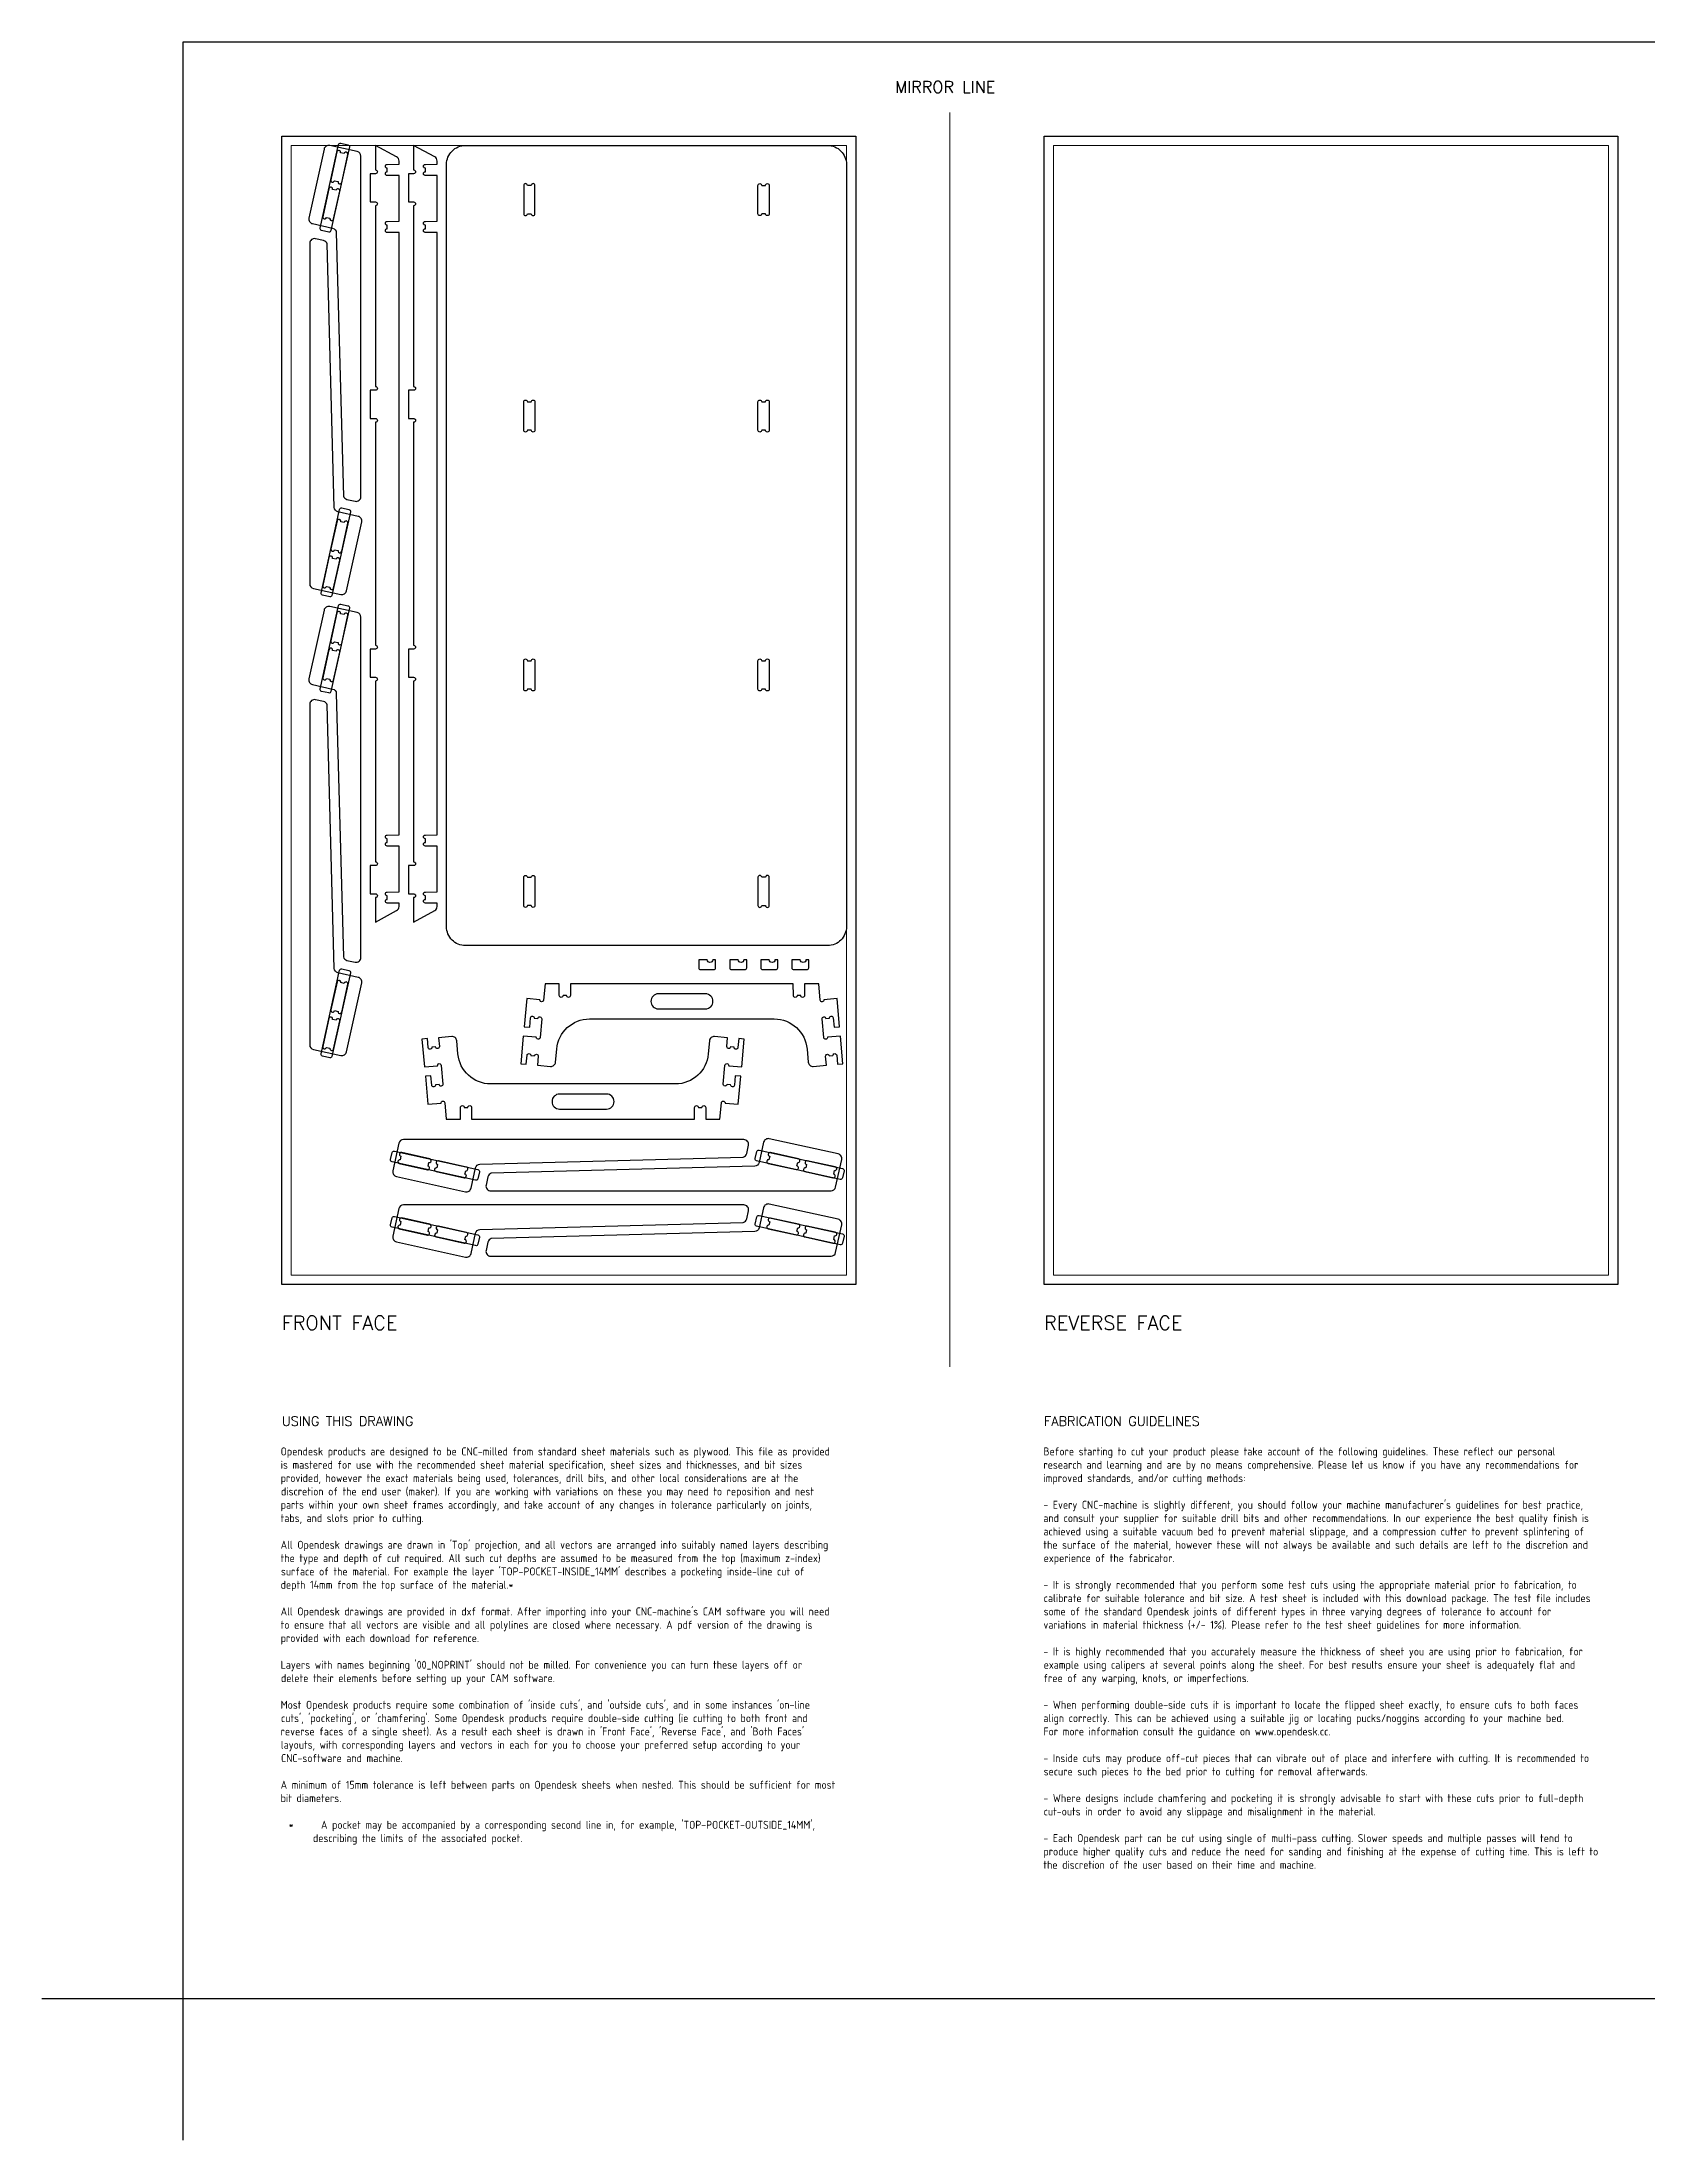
# Model space of a CAD drawing. Header units: millimetres. Extents: x -300 to 5880, y -300 to 4158.
# Drawn here: x -300 to 3112, y -300 to 4158 of the extents above; entities that cross this region are included whole.
import ezdxf
from ezdxf.enums import TextEntityAlignment as Align

# ---------------------------------------------------------------- set-up
doc = ezdxf.new("R2010")
doc.units = ezdxf.units.MM
doc.layers.add('00-NOPRINT_TEXT', color=7, linetype='Continuous', lineweight=25)
doc.layers.add('00_NOPRINT_TOLERANCE', color=7, linetype='Continuous', lineweight=5)
for name, color, linetype, lineweight, true_color in [('BOARD_$TH-NOMINAL', 3, 'Continuous', 30, 0x00ff00), ('TOP-CUT-INSIDE_24.000MM', 5, 'Continuous', 25, 0x0300ff), ('TOP-CUT-OUTSIDE_24.000MM', 140, 'Continuous', 25, 0x00a2ff), ('TOP-POCKET-INSIDE_11.700MM', 120, 'Continuous', 25, 0x00ffab), ('TOP-POCKET-INSIDE_12.000MM', 140, 'Continuous', 25, 0x00b1ff)]:
    doc.layers.add(name, color=color, linetype=linetype, lineweight=lineweight, true_color=true_color)
doc.layers.add('TOP-CHAMFER-ONLINE_14MM', color=66, linetype='Continuous', true_color=0x518017)
doc.styles.add('OD-ISOCP-17_240', font='isocp.shx')
doc.styles.add('OD-ISOCP-17_241', font='isocp.shx')
doc.styles.add('OD-ISOCP-17_242', font='isocp.shx')
doc.styles.add('OD-ISOCP-17_243', font='isocp.shx')
doc.styles.add('OD-ISOCP-17_244', font='isocp.shx')
doc.styles.add('OD-ISOCP-17_245', font='isocp.shx')
doc.styles.add('OD-ISOCP-17_246', font='isocp.shx')
doc.styles.add('OD-ISOCP-17_247', font='isocp.shx')
doc.styles.add('OD-ISOCP-17_248', font='isocp.shx')
doc.styles.add('OD-ISOCP-17_249', font='isocp.shx')
doc.styles.add('OD-ISOCP-17_250', font='isocp.shx')
doc.styles.add('OD-ISOCP-17_251', font='isocp.shx')
doc.styles.add('OD-ISOCP-17_252', font='isocp.shx')
doc.styles.add('OD-ISOCP-17_253', font='isocp.shx')
doc.styles.add('OD-ISOCP-17_254', font='isocp.shx')
doc.styles.add('OD-ISOCP-17_255', font='isocp.shx')
doc.styles.add('OD-ISOCP-17_256', font='isocp.shx')
doc.styles.add('OD-ISOCP-17_257', font='isocp.shx')
doc.styles.add('OD-ISOCP-17_258', font='isocp.shx')
doc.styles.add('OD-ISOCP-17_259', font='isocp.shx')
doc.styles.add('OD-ISOCP-17_260', font='isocp.shx')
doc.styles.add('OD-ISOCP-17_261', font='isocp.shx')
doc.styles.add('OD-ISOCP-17_262', font='isocp.shx')
doc.styles.add('OD-ISOCP-17_263', font='isocp.shx')
doc.styles.add('OD-ISOCP-17_264', font='isocp.shx')
doc.styles.add('OD-ISOCP-17_265', font='isocp.shx')
doc.styles.add('OD-ISOCP-17_266', font='isocp.shx')
doc.styles.add('OD-ISOCP-17_267', font='isocp.shx')
doc.styles.add('OD-ISOCP-17_268', font='isocp.shx')
doc.styles.add('OD-ISOCP-17_269', font='isocp.shx')
doc.styles.add('OD-ISOCP-17_270', font='isocp.shx')
doc.styles.add('OD-ISOCP-17_271', font='isocp.shx')
doc.styles.add('OD-ISOCP-17_272', font='isocp.shx')
doc.styles.add('OD-ISOCP-17_273', font='isocp.shx')
doc.styles.add('OD-ISOCP-17_274', font='isocp.shx')
doc.styles.add('OD-ISOCP-17_275', font='isocp.shx')
doc.styles.add('OD-ISOCP-17_276', font='isocp.shx')
doc.styles.add('OD-ISOCP-17_277', font='isocp.shx')
doc.styles.add('OD-ISOCP-17_278', font='isocp.shx')
doc.styles.add('OD-ISOCP-17_279', font='isocp.shx')
doc.styles.add('OD-ISOCP-17_280', font='isocp.shx')
doc.styles.add('OD-ISOCP-17_281', font='isocp.shx')
doc.styles.add('OD-ISOCP-17_282', font='isocp.shx')
doc.styles.add('OD-ISOCP-17_283', font='isocp.shx')
doc.styles.add('OD-ISOCP-17_284', font='isocp.shx')
doc.styles.add('OD-ISOCP-17_285', font='isocp.shx')
doc.styles.add('OD-ISOCP-17_286', font='isocp.shx')
doc.styles.add('OD-ISOCP-17_287', font='isocp.shx')
doc.styles.add('OD-ISOCP-17_288', font='isocp.shx')
doc.styles.add('OD-SIMPLEX-20_87', font='simplex.shx')
doc.styles.add('OD-SIMPLEX-20_88', font='simplex.shx')
doc.styles.add('OD-SIMPLEX-25_89', font='simplex.shx')
doc.styles.add('OD-SIMPLEX-30_88', font='simplex.shx')
doc.styles.add('OD-SIMPLEX-30_89', font='simplex.shx')

# ---------------------------------------------------------------- blocks, each defined once
blk = doc.blocks.new('Borders Opendesk_7')
at = {"layer": '00-NOPRINT_TEXT'}
for p, q in [((0, 4158), (5880, 4158)), ((0, 0), (0, 4158)), ((0, 0), (-300, 0)), ((0, -300), (0, 0)), ((5880, 0), (0, 0))]:
    blk.add_line(p, q, dxfattribs=at)
at = {"layer": '00_NOPRINT_TOLERANCE', "ltscale": 0.379043}
blk.add_line((1630, 1343.2), (1630, 4008), dxfattribs=at)
at = {"layer": '00_NOPRINT_TOLERANCE', "ltscale": 0.379202}
for p, q in [((210, 3958), (1430, 3958)), ((210, 1518), (210, 3958)), ((1430, 3958), (1430, 1518)), ((1830, 3958), (3050, 3958)), ((1830, 1518), (1830, 3958)), ((3050, 3958), (3050, 1518)), ((1430, 1518), (210, 1518)), ((3050, 1518), (1830, 1518))]:
    blk.add_line(p, q, dxfattribs=at)
at = {"layer": '00_NOPRINT_TOLERANCE', "ltscale": 0.380876}
for p, q in [((230, 3938), (1410, 3938)), ((1850, 3938), (3030, 3938)), ((1410, 1538), (230, 1538)), ((3030, 1538), (1850, 1538))]:
    blk.add_line(p, q, dxfattribs=at)
at = {"layer": '00_NOPRINT_TOLERANCE', "ltscale": 0.380023}
for p, q in [((230, 1538), (230, 3938)), ((1410, 3938), (1410, 1538)), ((1850, 1538), (1850, 3938)), ((3030, 3938), (3030, 1538))]:
    blk.add_line(p, q, dxfattribs=at)
at = {"layer": 'BOARD_$TH-NOMINAL'}
for p, q in [((210, 3958), (1430, 3958)), ((210, 1518), (210, 3958)), ((1430, 3958), (1430, 1518)), ((1830, 3958), (3050, 3958)), ((1830, 1518), (1830, 3958)), ((3050, 3958), (3050, 1518)), ((1430, 1518), (210, 1518)), ((3050, 1518), (1830, 1518))]:
    blk.add_line(p, q, dxfattribs=at)
at = {"layer": '00-NOPRINT_TEXT', "style": 'OD-SIMPLEX-25_89'}
blk.add_text('MIRROR LINE', height=25, dxfattribs=at).set_placement((1513.3, 4049.9))
at = {"layer": '00-NOPRINT_TEXT', "color": 7}
for s, height, style, p in [('FRONT FACE', 30, 'OD-SIMPLEX-30_89', (210, 1451.3)), ('REVERSE FACE', 30, 'OD-SIMPLEX-30_88', (1830, 1451.3)), ('USING THIS DRAWING', 20, 'OD-SIMPLEX-20_88', (210, 1237.4)), ('FABRICATION GUIDELINES', 20, 'OD-SIMPLEX-20_87', (1830, 1237.4))]:
    blk.add_text(s, height=height, dxfattribs=dict(at, style=style)).set_placement(p, align=Align.TOP_LEFT)
for s, style, p in [('Opendesk products are designed to be CNC-milled from standard sheet materials such as plywood. This file as provided', 'OD-ISOCP-17_265', (207.4, 1154.7)), ('Before starting to cut your product please take account of the following guidelines. These reflect our personal', 'OD-ISOCP-17_240', (1828.7, 1154.7)), ('is mastered for use with the recommended sheet material specification, sheet sizes and thicknesses, and bit sizes', 'OD-ISOCP-17_266', (207.4, 1126.3)), ('provided, however the exact materials being used, tolerances, drill bits, and other local considerations are at the', 'OD-ISOCP-17_267', (207.4, 1098)), ('research and learning and are by no means comprehensive. Please let us know if you have any recommendations for', 'OD-ISOCP-17_241', (1828.7, 1126.3)), ('improved standards, and/or cutting methods:', 'OD-ISOCP-17_242', (1828.7, 1098)), ('discretion of the end user (maker). If you are working with variations on these you may need to reposition and nest', 'OD-ISOCP-17_268', (208.1, 1069.7)), ('tabs, and slots prior to cutting.', 'OD-ISOCP-17_270', (207.4, 1013)), ('parts within your own sheet frames accordingly, and take account of any changes in tolerance particularly on joints,', 'OD-ISOCP-17_269', (207.4, 1041.3)), ("- Every CNC-machine is slightly different, you should follow your machine manufacturer's guidelines for best practice,", 'OD-ISOCP-17_243', (1828.7, 1041.3)), ('and consult your supplier for suitable drill bits and other recommendations. In our experience the best quality finish is', 'OD-ISOCP-17_244', (1828.7, 1013)), ('achieved using a suitable vacuum bed to prevent material slippage, and a compression cutter to prevent splintering of', 'OD-ISOCP-17_245', (1828.7, 984.7)), ('the type and depth of cut required. All such cut depths are assumed to be measured from the top (maximum z-index)', 'OD-ISOCP-17_272', (207.4, 928)), ("All Opendesk drawings are drawn in 'Top' projection, and all vectors are arranged into suitably named layers describing", 'OD-ISOCP-17_271', (207.4, 956.3)), ('the surface of the material, however these will not always be available and such details are left to the discretion and', 'OD-ISOCP-17_246', (1828.7, 956.3)), ('experience of the fabricator.', 'OD-ISOCP-17_247', (1829.2, 928)), ("surface of the material. For example the layer 'TOP-POCKET-INSIDE_14MM' describes a pocketing inside-line cut of", 'OD-ISOCP-17_273', (208, 899.7)), ('depth 14mm from the top surface of the material.*', 'OD-ISOCP-17_274', (207.4, 871.3)), ('- It is strongly recommended that you perform some test cuts using the appropriate material prior to fabrication, to', 'OD-ISOCP-17_248', (1828.7, 871.3)), ('calibrate for suitable tolerance and bit size. A test sheet is included with this download package. The test file includes', 'OD-ISOCP-17_249', (1829.3, 843)), ('to ensure that all vectors are visible and all polylines are closed where necessary. A pdf version of the drawing is', 'OD-ISOCP-17_276', (207.4, 786.3)), ("All Opendesk drawings are provided in dxf format. After importing into your CNC-machine's CAM software you will need", 'OD-ISOCP-17_275', (207.4, 814.7)), ('variations in material thickness (+/- 1%). Please refer to the test sheet guidelines for more information.', 'OD-ISOCP-17_251', (1828.7, 786.3)), ('some of the standard Opendesk joints of different types in three varying degrees of tolerance to account for', 'OD-ISOCP-17_250', (1829.2, 814.7)), ('provided with each download for reference.', 'OD-ISOCP-17_277', (207.4, 758)), ("Layers with names beginning '00_NOPRINT' should not be milled. For convenience you can turn these layers off or", 'OD-ISOCP-17_278', (207.4, 701.3)), ('- It is highly recommended that you accurately measure the thickness of sheet you are using prior to fabrication, for', 'OD-ISOCP-17_252', (1828.7, 729.7)), ('example using calipers at several points along the sheet. For best results ensure your sheet is adequately flat and', 'OD-ISOCP-17_253', (1829.2, 701.3)), ('delete their elements before setting up your CAM software.', 'OD-ISOCP-17_279', (208.1, 673)), ('free of any warping, knots, or imperfections.', 'OD-ISOCP-17_254', (1828.7, 673)), ("Most Opendesk products require some combination of 'inside cuts', and 'outside cuts', and in some instances 'on-line", 'OD-ISOCP-17_280', (207.4, 616.3)), ('- When performing double-side cuts it is important to locate the flipped sheet exactly, to ensure cuts to both faces', 'OD-ISOCP-17_255', (1828.7, 616.3)), ("reverse faces of a single sheet). As a result each sheet is drawn in 'Front Face', 'Reverse Face', and 'Both Faces'", 'OD-ISOCP-17_282', (207.4, 559.7)), ("cuts', 'pocketing', or 'chamfering'. Some Opendesk products require double-side cutting (ie cutting to both front and", 'OD-ISOCP-17_281', (208.1, 588)), ('align correctly. This can be achieved using a suitable jig or locating pucks/noggins according to your machine bed.', 'OD-ISOCP-17_256', (1828.7, 588)), ('layouts, with corresponding layers and vectors in each for you to choose your preferred setup according to your', 'OD-ISOCP-17_283', (207.8, 531.3)), ('For more information consult the guidance on www.opendesk.cc.', 'OD-ISOCP-17_257', (1828.7, 559.7)), ('CNC-software and machine.', 'OD-ISOCP-17_284', (208.2, 503)), ('- Inside cuts may produce off-cut pieces that can vibrate out of place and interfere with cutting. It is recommended to', 'OD-ISOCP-17_258', (1828.7, 503)), ('secure such pieces to the bed prior to cutting for removal afterwards.', 'OD-ISOCP-17_259', (1829.2, 474.7)), ('A minimum of 15mm tolerance is left between parts on Opendesk sheets when nested. This should be sufficient for most', 'OD-ISOCP-17_285', (207.4, 446.3)), ('bit diameters.', 'OD-ISOCP-17_286', (207.4, 418)), ('- Where designs include chamfering and pocketing it is strongly advisable to start with these cuts prior to full-depth', 'OD-ISOCP-17_260', (1828.7, 418)), ('cut-outs in order to avoid any slippage and misalignment in the material.', 'OD-ISOCP-17_261', (1829.3, 389.7)), ("*      A pocket may be accompanied by a corresponding second line in, for example, 'TOP-POCKET-OUTSIDE_14MM',", 'OD-ISOCP-17_287', (224.4, 361.3)), ('describing the limits of the associated pocket.', 'OD-ISOCP-17_288', (276.1, 333)), ('- Each Opendesk part can be cut using single of multi-pass cutting. Slower speeds and multiple passes will tend to', 'OD-ISOCP-17_262', (1828.7, 333)), ('produce higher quality cuts and reduce the need for sanding and finishing at the expense of cutting time. This is left to', 'OD-ISOCP-17_263', (1828.7, 304.7)), ('the discretion of the user based on their time and machine.', 'OD-ISOCP-17_264', (1828.7, 276.3))]:
    blk.add_text(s, height=17, dxfattribs=dict(at, style=style)).set_placement(p)

msp = doc.modelspace()

# ---------------------------------------------------------------- linework, layer by layer
at = {"layer": 'TOP-CHAMFER-ONLINE_14MM'}
msp.add_lwpolyline([(600, 3938), (1370, 3938, -0.414214), (1410, 3898), (1410, 2278, -0.414214), (1370, 2238), (600, 2238, -0.414214), (560, 2278), (560, 3898, -0.414214)], format="xyb", close=True, dxfattribs=at)
at = {"layer": 'TOP-CUT-INSIDE_24.000MM'}
for points in [[(334.9, 3922.6, 1), (327.1, 3924.3), (313.9, 3864.8, 1), (321.7, 3863), (329.4, 3861.4, 1), (337.2, 3859.6), (350.3, 3919.2, 1), (342.5, 3920.9)], [(309.9, 3062.3), (296.8, 3002.8, 1), (304.6, 3001.1), (312.2, 2999.4, 1), (320, 2997.6), (333.2, 3057.2, 1), (325.4, 3058.9), (317.8, 3060.6, 1)], [(337.2, 2880.2), (350.3, 2939.8, 1), (342.5, 2941.5), (334.9, 2943.2, 1), (327.1, 2944.9), (313.9, 2885.3, 1), (321.7, 2883.6), (329.4, 2881.9, 1)], [(1010.3, 2135.5, 1), (1010.3, 2103.5), (1110.3, 2103.5, 1), (1110.3, 2135.5)], [(325.4, 2079.5), (317.8, 2081.2, 1), (309.9, 2082.9), (296.8, 2023.3, 1), (304.6, 2021.6), (312.2, 2019.9, 1), (320, 2018.2), (333.2, 2077.8, 1)], [(900.2, 1922.5), (800.2, 1922.5, 1), (800.2, 1890.5), (900.2, 1890.5, 1)], [(459.6, 1774.9), (519.2, 1761.7, 1), (520.9, 1769.5), (522.6, 1777.1, 1), (524.3, 1784.9), (464.8, 1798.1, 1), (463.1, 1790.3), (461.4, 1782.7, 1)], [(1386.3, 1767.8), (1326.8, 1780.9, 1), (1325, 1773.1), (1323.4, 1765.5, 1), (1321.6, 1757.7), (1381.2, 1744.6, 1), (1382.9, 1752.4), (1384.6, 1760, 1)], [(459.6, 1636), (519.2, 1622.8, 1), (520.9, 1630.6), (522.6, 1638.2, 1), (524.3, 1646.1), (464.8, 1659.2, 1), (463.1, 1651.4), (461.4, 1643.8, 1)], [(1386.3, 1628.9), (1326.8, 1642.1, 1), (1325, 1634.3), (1323.4, 1626.6, 1), (1321.6, 1618.8), (1381.2, 1605.7, 1), (1382.9, 1613.5), (1384.6, 1621.1, 1)]]:
    msp.add_lwpolyline(points, format="xyb", close=True, dxfattribs=at)
for points in [[(325.1, 3842.9), (317.8, 3844.4, 1), (310, 3846.2), (296.9, 3786.6, 1), (304.7, 3784.9), (311.9, 3783.3, 1), (319.7, 3781.6), (332.9, 3841.1, 1), (325.1, 3842.9)], [(322, 3079.1), (329.3, 3077.5, 1), (337.1, 3075.8), (350.2, 3135.4, 1), (342.4, 3137.1), (335.2, 3138.7, 1), (327.4, 3140.4), (314.2, 3080.9, 1), (322, 3079.1)], [(319.7, 2802.1), (332.9, 2861.7, 1), (325.1, 2863.4), (317.8, 2865, 1), (310, 2866.7), (296.9, 2807.2, 1), (304.7, 2805.4), (311.9, 2803.8, 1), (319.7, 2802.1)], [(337.1, 2096.4), (350.2, 2155.9, 1), (342.4, 2157.6), (335.2, 2159.2, 1), (327.4, 2161), (314.2, 2101.4, 1), (322, 2099.7), (329.3, 2098.1, 1), (337.1, 2096.4)], [(1308.2, 1784.9), (1248.6, 1798, 1), (1246.9, 1790.2), (1245.3, 1783, 1), (1243.6, 1775.2), (1303.1, 1762, 1), (1304.9, 1769.8), (1306.4, 1777, 1), (1308.2, 1784.9)], [(537.8, 1757.8), (597.4, 1744.7, 1), (599.1, 1752.5), (600.7, 1759.7, 1), (602.4, 1767.5), (542.9, 1780.7, 1), (541.1, 1772.8), (539.5, 1765.6, 1), (537.8, 1757.8)], [(1308.2, 1646), (1248.6, 1659.1, 1), (1246.9, 1651.3), (1245.3, 1644.1, 1), (1243.6, 1636.3), (1303.1, 1623.1, 1), (1304.9, 1630.9), (1306.4, 1638.2, 1), (1308.2, 1646)], [(541.1, 1634), (539.5, 1626.7, 1), (537.8, 1618.9), (597.4, 1605.8, 1), (599.1, 1613.6), (600.7, 1620.8, 1), (602.4, 1628.6), (542.9, 1641.8, 1), (541.1, 1634)]]:
    msp.add_lwpolyline(points, format="xyb", dxfattribs=at)
at = {"layer": 'TOP-CUT-OUTSIDE_24.000MM'}
for points in [[(370.2, 3925.1), (311.6, 3938, 0.414214), (299.6, 3930.4), (267.3, 3783.9, 0.414214), (274.9, 3772), (317.9, 3762.5, -0.344388), (325.7, 3753), (340.7, 3193.2, 0.281423), (348.3, 3186), (365.8, 3182.1, 0.479388), (378, 3191.9), (378, 3915.3, 0.35191)], [(409, 3350), (409, 2876, -1), (409, 2868), (398, 2868), (398, 2808), (409, 2808, -1), (409, 2800), (409, 2416, -1), (409, 2408), (398, 2408), (398, 2348), (409, 2348, -1), (409, 2340), (409, 2288), (453.8, 2312.2, 0.275591), (459, 2321), (459, 2328), (434, 2328.2), (434, 2328.2, -1), (434, 2336.2), (434, 2343.8, -1), (434, 2351.8), (434, 2351.8), (459, 2352), (459, 2449), (434, 2449.3, -1), (434, 2457.3), (434, 2464.9, -1), (434, 2472.9), (459, 2473), (459, 3753), (434, 3753.1, -1), (434, 3761.1), (434, 3768.7, -1), (434, 3776.7), (459, 3777), (459, 3874), (434, 3874.2), (434, 3874.2, -1), (434, 3882.2), (434, 3889.8, -1), (434, 3897.8), (434, 3897.8), (459, 3898), (459, 3905, 0.275591), (453.8, 3913.8), (409, 3938), (409, 3886, -1), (409, 3878), (398, 3878), (398, 3818), (409, 3818, -1), (409, 3810), (409, 3426, -1), (409, 3418), (398, 3418), (398, 3358), (409, 3358, -1)], [(490, 2340), (490, 2288), (534.8, 2312.2, 0.275591), (540, 2321), (540, 2328), (515, 2328.2), (515, 2328.2, -1), (515, 2336.2), (515, 2343.8, -1), (515, 2351.8), (515, 2351.8), (540, 2352), (540, 2449), (515, 2449.3, -1), (515, 2457.3), (515, 2464.9, -1), (515, 2472.9), (540, 2473), (540, 3753), (515, 3753.1, -1), (515, 3761.1), (515, 3768.7, -1), (515, 3776.7), (540, 3777), (540, 3874), (515, 3874.2), (515, 3874.2, -1), (515, 3882.2), (515, 3889.8, -1), (515, 3897.8), (515, 3897.8), (540, 3898), (540, 3905, 0.275591), (534.8, 3913.8), (490, 3938), (490, 3886, -1), (490, 3878), (479, 3878), (479, 3818), (490, 3818, -1), (490, 3810), (490, 3426, -1), (490, 3418), (479, 3418), (479, 3358), (490, 3358, -1), (490, 3350), (490, 2876, -1), (490, 2868), (479, 2868), (479, 2808), (490, 2808, -1), (490, 2800), (490, 2416, -1), (490, 2408), (479, 2408), (479, 2348), (490, 2348, -1)], [(600, 3938), (1370, 3938, -0.414214), (1410, 3898), (1410, 2278, -0.414214), (1370, 2238), (600, 2238, -0.414214), (560, 2278), (560, 3898, -0.414214)], [(347.5, 2991.6), (379.8, 3138.1, 0.414214), (372.2, 3150), (329.2, 3159.5, -0.344388), (321.4, 3169), (306.4, 3728.8, 0.281423), (298.8, 3736), (281.3, 3739.9, 0.479388), (269.1, 3730.1), (269.1, 3006.7, 0.35191), (277, 2996.9), (335.5, 2984, 0.414214)], [(274.9, 2792.5), (317.9, 2783.1, -0.344388), (325.7, 2773.6), (340.7, 2213.8, 0.281423), (348.3, 2206.5), (365.8, 2202.7, 0.479388), (378, 2212.4), (378, 2935.8, 0.35191), (370.2, 2945.6), (311.6, 2958.5, 0.414214), (299.6, 2950.9), (267.3, 2804.5, 0.414214)], [(329.2, 2180, -0.344388), (321.4, 2189.5), (306.4, 2749.3, 0.281423), (298.8, 2756.5), (281.3, 2760.4, 0.479388), (269.1, 2750.7), (269.1, 2027.2, 0.35191), (277, 2017.5), (335.5, 2004.5, 0.414214), (347.5, 2012.1), (379.8, 2158.6, 0.414214), (372.2, 2170.5)], [(1132, 2191), (1132, 2208), (1126, 2208, -1), (1114, 2208), (1096, 2208), (1096, 2191, 0.414214), (1100, 2187), (1128, 2187, 0.414214)], [(1162, 2191, 0.414214), (1166, 2187), (1194, 2187, 0.414214), (1198, 2191), (1198, 2208), (1192, 2208, -1), (1180, 2208), (1162, 2208)], [(1228, 2191, 0.414214), (1232, 2187), (1260, 2187, 0.414214), (1264, 2191), (1264, 2208), (1258, 2208, -1), (1246, 2208), (1228, 2208)], [(1298, 2187), (1326, 2187, 0.414214), (1330, 2191), (1330, 2208), (1324, 2208, -1), (1312, 2208), (1294, 2208), (1294, 2191, 0.414214)], [(1377.3, 1716.9, 0.35191), (1387.1, 1724.7), (1400, 1783.3, 0.414214), (1392.4, 1795.2), (1245.9, 1827.6, 0.414214), (1234, 1820), (1224.5, 1777, -0.344388), (1215, 1769.2), (655.2, 1754.1, 0.281423), (648, 1746.6), (644.1, 1729, 0.479388), (653.9, 1716.9)], [(446, 1759.3, 0.414214), (453.6, 1747.4), (600.1, 1715.1, 0.414214), (612, 1722.7), (621.5, 1765.6, -0.344388), (631, 1773.5), (1190.8, 1788.5, 0.281423), (1198, 1796), (1201.9, 1813.6, 0.479388), (1192.1, 1825.8), (468.7, 1825.8, 0.35191), (458.9, 1817.9)], [(612, 1583.8), (621.5, 1626.8, -0.344388), (631, 1634.6), (1190.8, 1649.6, 0.281423), (1198, 1657.2), (1201.9, 1674.7, 0.479388), (1192.1, 1686.9), (468.7, 1686.9, 0.35191), (458.9, 1679), (446, 1620.5, 0.414214), (453.6, 1608.5), (600.1, 1576.2, 0.414214)], [(1224.5, 1638.1, -0.344388), (1215, 1630.3), (655.2, 1615.3, 0.281423), (648, 1607.7), (644.1, 1590.2, 0.479388), (653.9, 1578), (1377.3, 1578, 0.35191), (1387.1, 1585.8), (1400, 1644.4, 0.414214), (1392.4, 1656.4), (1245.9, 1688.7, 0.414214), (1234, 1681.1)]]:
    msp.add_lwpolyline(points, format="xyb", close=True, dxfattribs=at)
for points in [[(1354.1, 2122.1), (1351.1, 2157), (1321.1, 2157), (1320.9, 2132), (1320.9, 2132, -1), (1312.9, 2132), (1305.3, 2132, -1), (1297.3, 2132), (1297.3, 2132), (1297.1, 2157), (823.4, 2157), (823.2, 2132), (823.2, 2132, -1), (815.2, 2132), (807.6, 2132, -1), (799.6, 2132), (799.6, 2132), (799.4, 2157), (769.4, 2157), (766.3, 2122.1, -1), (758.4, 2122.8), (730.5, 2125.3), (725.2, 2065.5), (736.9, 2064.5), (738.6, 2084.4, -1), (746.6, 2083.7), (754.3, 2083, -1), (762.3, 2082.3), (758.8, 2042.5, -1), (750.8, 2043.2), (722.9, 2045.6), (717.8, 1986.9), (729.4, 1985.8), (731.1, 2004.8, -1), (739, 2004.1), (746.7, 2003.4, -1), (754.7, 2002.7), (753, 1983.8), (780.9, 1981.3, 0.414214), (791.8, 1990.4), (794.2, 2018.1, -0.388879), (863.9, 2082), (1256.6, 2082, -0.388879), (1326.3, 2018.1), (1328.7, 1990.4, 0.414214), (1339.6, 1981.3), (1367.4, 1983.8), (1365.8, 2002.7, -1), (1373.8, 2003.4), (1381.4, 2004.1, -1), (1389.4, 2004.8), (1391.1, 1985.8), (1402.7, 1986.9), (1397.6, 2045.6), (1369.7, 2043.2, -1), (1361.7, 2042.5), (1358.2, 2082.3, -1), (1366.2, 2083), (1373.9, 2083.7, -1), (1381.8, 2084.4), (1383.6, 2064.5), (1395.2, 2065.5), (1390, 2125.3), (1362.1, 2122.8, -1), (1354.1, 2122.1)], [(556.3, 1903.9), (559.4, 1869), (589.4, 1869), (589.6, 1894), (589.6, 1894, -1), (597.6, 1894), (605.2, 1894, -1), (613.2, 1894), (613.2, 1894), (613.4, 1869), (1087.1, 1869), (1087.3, 1894), (1087.3, 1894, -1), (1095.3, 1894), (1102.9, 1894, -1), (1110.9, 1894), (1110.9, 1894), (1111.1, 1869), (1141.1, 1869), (1144.1, 1903.9, -1), (1152.1, 1903.2), (1180, 1900.7), (1185.2, 1960.5), (1173.6, 1961.5), (1171.8, 1941.6, -1), (1163.9, 1942.3), (1156.2, 1943, -1), (1148.2, 1943.7), (1151.7, 1983.5, -1), (1159.7, 1982.8), (1187.6, 1980.4), (1192.7, 2039.1), (1181.1, 2040.2), (1179.4, 2021.2, -1), (1171.4, 2021.9), (1163.8, 2022.6, -1), (1155.8, 2023.3), (1157.4, 2042.2), (1129.6, 2044.7, 0.414214), (1118.7, 2035.6), (1116.3, 2007.9, -0.388879), (1046.6, 1944), (653.9, 1944, -0.388879), (584.2, 2007.9), (581.8, 2035.6, 0.414214), (570.9, 2044.7), (543, 2042.2), (544.7, 2023.3, -1), (536.7, 2022.6), (529, 2021.9, -1), (521.1, 2021.2), (519.4, 2040.2), (507.8, 2039.1), (512.9, 1980.4), (540.8, 1982.8, -1), (548.8, 1983.5), (552.3, 1943.7, -1), (544.3, 1943), (536.6, 1942.3, -1), (528.6, 1941.6), (526.9, 1961.5), (515.2, 1960.5), (520.5, 1900.7), (548.4, 1903.2, -1), (556.3, 1903.9)]]:
    msp.add_lwpolyline(points, format="xyb", dxfattribs=at)
at = {"layer": 'TOP-POCKET-INSIDE_11.700MM'}
for points in [[(330.7, 3939.9, -0.414214), (335.5, 3943), (350.5, 3939.6, -0.414214), (353.6, 3934.9), (314.3, 3757.1, -0.414214), (309.6, 3754.1), (294.5, 3757.4, -0.414214), (291.5, 3762.2)], [(337.5, 3167.9), (352.6, 3164.6, -0.414214), (355.6, 3159.8), (316.4, 2982.1, -0.414214), (311.6, 2979), (296.6, 2982.3, -0.414214), (293.5, 2987.1), (332.8, 3164.8, -0.414214)], [(314.3, 2777.7, -0.414214), (309.6, 2774.7), (294.5, 2778, -0.414214), (291.5, 2782.7), (330.7, 2960.5, -0.414214), (335.5, 2963.5), (350.5, 2960.2, -0.414214), (353.6, 2955.4)], [(337.5, 2188.4), (352.6, 2185.1, -0.414214), (355.6, 2180.3), (316.4, 2002.6, -0.414214), (311.6, 1999.6), (296.6, 2002.9, -0.414214), (293.5, 2007.7), (332.8, 2185.4, -0.414214)], [(629.9, 1757.3), (626.6, 1742.3, -0.414214), (621.8, 1739.3), (444.1, 1778.5, -0.414214), (441, 1783.3), (444.3, 1798.3, -0.414214), (449.1, 1801.3), (626.8, 1762.1, -0.414214)], [(1401.9, 1764.2, -0.414214), (1405, 1759.4), (1401.6, 1744.3, -0.414214), (1396.9, 1741.3), (1219.1, 1780.5, -0.414214), (1216.1, 1785.3), (1219.4, 1800.3, -0.414214), (1224.2, 1803.4)], [(629.9, 1618.5), (626.6, 1603.4, -0.414214), (621.8, 1600.4), (444.1, 1639.6, -0.414214), (441, 1644.4), (444.3, 1659.4, -0.414214), (449.1, 1662.5), (626.8, 1623.2, -0.414214)], [(1405, 1620.5), (1401.6, 1605.5, -0.414214), (1396.9, 1602.4), (1219.1, 1641.7, -0.414214), (1216.1, 1646.4), (1219.4, 1661.5, -0.414214), (1224.2, 1664.5), (1401.9, 1625.3, -0.414214)]]:
    msp.add_lwpolyline(points, format="xyb", close=True, dxfattribs=at)
at = {"layer": 'TOP-POCKET-INSIDE_12.000MM'}
for points in [[(740, 3793, 1), (748, 3793), (748, 3853, 1), (740, 3853), (732, 3853, 1), (724, 3853), (724, 3793, 1), (732, 3793)], [(1230, 3853), (1238, 3853, -1), (1246, 3853), (1246, 3793, -1), (1238, 3793), (1230, 3793, -1), (1222, 3793), (1222, 3853, -1)], [(740, 3333), (732, 3333, -1), (724, 3333), (724, 3393, -1), (732, 3393), (740, 3393, -1), (748, 3393), (748, 3333, -1)], [(1246, 3333, -1), (1238, 3333), (1230, 3333, -1), (1222, 3333), (1222, 3393, -1), (1230, 3393), (1238, 3393, -1), (1246, 3393)], [(748, 2843), (748, 2783, -1), (740, 2783), (732, 2783, -1), (724, 2783), (724, 2843, -1), (732, 2843), (740, 2843, -1)], [(1246, 2783, -1), (1238, 2783), (1230, 2783, -1), (1222, 2783), (1222, 2843, -1), (1230, 2843), (1238, 2843, -1), (1246, 2843)], [(740, 2323), (732, 2323, -1), (724, 2323), (724, 2383, -1), (732, 2383), (740, 2383, -1), (748, 2383), (748, 2323, -1)], [(1238, 2323, 1), (1246, 2323), (1246, 2383, 1), (1238, 2383), (1230, 2383, 1), (1222, 2383), (1222, 2323, 1), (1230, 2323)]]:
    msp.add_lwpolyline(points, format="xyb", close=True, dxfattribs=at)

# ---------------------------------------------------------------- block references
msp.add_blockref('Borders Opendesk_7', (0, 0))

doc.saveas('drawing.dxf')
